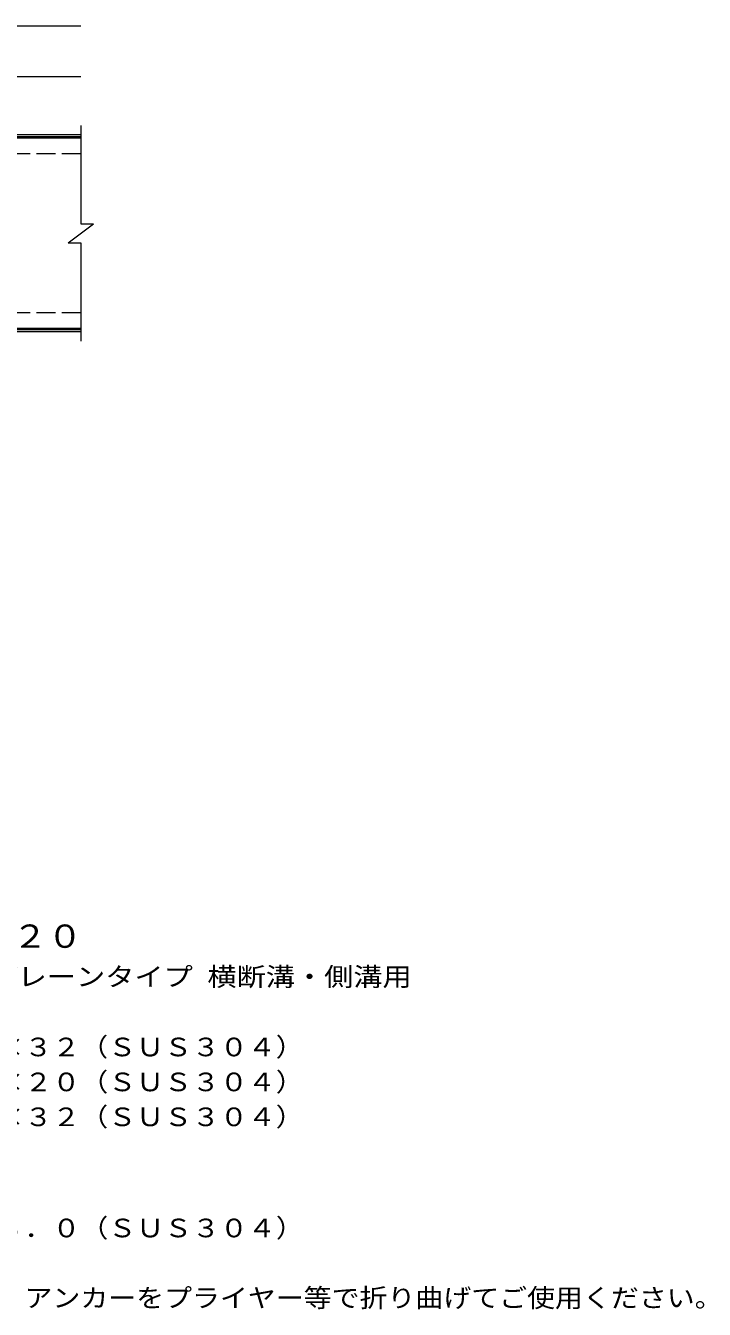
# Model space of a CAD drawing. Units: millimetres, scale not verified. Extents: x -1531 to 1665, y -1368 to 1146.
# Drawn here: x 596 to 1665, y -909 to 1112 of the extents above; entities that cross this region are included whole.
import ezdxf
from ezdxf.enums import TextEntityAlignment as Align

# ---------------------------------------------------------------- set-up
doc = ezdxf.new("R2010")
doc.units = ezdxf.units.MM
doc.header["$LTSCALE"] = 10
doc.linetypes.add('DASHED3', pattern=[4, 3, -1])
for name, color, linetype, lineweight in [('C-1', 2, 'Continuous', 9), ('C-2', 3, 'Continuous', 9), ('C-4', 7, 'Continuous', 9), ('D-5', 7, 'Continuous', 9)]:
    doc.layers.add(name, color=color, linetype=linetype, lineweight=lineweight)
doc.styles.add('ＭＳ ゴシック', font='')
doc.styles.get('ＭＳ ゴシック').set_extended_font_data('MS Gothic')

msp = doc.modelspace()

# ---------------------------------------------------------------- linework, layer by layer
at = {"layer": 'C-1'}
for p, q in [((682.54, 939.73), (-622.46, 939.73)), ((682.54, 936.73), (-622.46, 936.73)), ((682.54, 632.73), (-622.46, 632.73)), ((682.54, 629.73), (-622.46, 629.73))]:
    msp.add_line(p, q, dxfattribs=at)
at = {"layer": 'C-1', "linetype": 'DASHED3'}
for p, q in [((682.54, 909.73), (-622.46, 909.73)), ((682.54, 659.73), (-622.46, 659.73))]:
    msp.add_line(p, q, dxfattribs=at)
at = {"layer": 'C-2'}
for p, q in [((682.54, 954.73), (682.54, 799.73)), ((682.54, 934.73), (524.54, 934.73)), ((662.54, 769.73), (702.54, 799.73)), ((682.54, 799.73), (702.54, 799.73)), ((662.54, 769.73), (682.54, 769.73)), ((682.54, 769.73), (682.54, 614.73)), ((682.54, 634.73), (524.54, 634.73))]:
    msp.add_line(p, q, dxfattribs=at)
at = {"layer": 'C-4'}
for p, q in [((-622.46, 1111.73), (682.54, 1111.73)), ((-622.46, 1031.73), (682.54, 1031.73))]:
    msp.add_line(p, q, dxfattribs=at)

# ---------------------------------------------------------------- texts
at = {"layer": 'D-5', "color": 3, "style": 'ＭＳ ゴシック', "width": 1.1}
msp.add_text('※適用荷重：Ｔ－２０', height=36.66, dxfattribs=at).set_placement((134.85, -351.22), align=Align.BOTTOM_LEFT)
at = {"layer": 'D-5', "color": 2, "style": 'ＭＳ ゴシック'}
for s, width, p in [('ステンレス製グレーチング プレーンタイプ 横断溝・側溝用', 1.15, (-38.06, -409.14)), ('材質：メインバー\u3000ＦＢ４×３２（ＳＵＳ３０４）', 1.1, (21.65, -519.83)), ('\u3000\u3000\u3000クロスバー\u3000ＦＢ３×２０（ＳＵＳ３０４）', 1.1, (21.65, -574.83)), ('\u3000\u3000\u3000サイドバー\u3000ＦＢ４×３２（ＳＵＳ３０４）', 1.1, (21.65, -629.83)), ('材質：ステンレス鋼板ｔ＝３．０（ＳＵＳ３０４）', 1.1, (21.65, -804.83)), ('施工場所の状況に合わせて、アンカーをプライヤー等で折り曲げてご使用ください。', 1.1, (21.65, -914.83))]:
    msp.add_text(s, height=29.33, dxfattribs=dict(at, width=width)).set_placement(p, align=Align.BOTTOM_LEFT)

doc.saveas('drawing.dxf')
